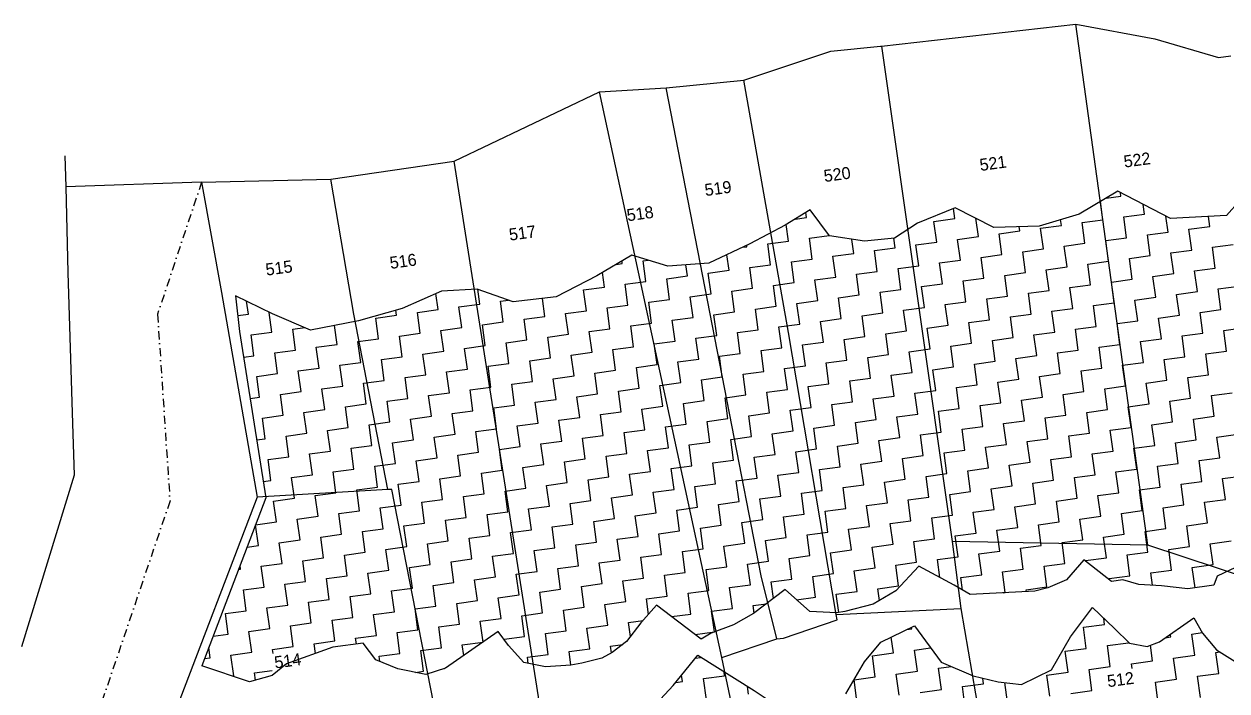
# Model space of a CAD drawing. Header units: metres. Extents: x 318393 to 319412, y 1868341 to 1869380.
# Drawn here: x 318521.4 to 318741.3, y 1869193.2 to 1869315.1 of the extents above; entities that cross this region are included whole.
import ezdxf

# ---------------------------------------------------------------- set-up
doc = ezdxf.new("R2010")
doc.units = ezdxf.units.M
doc.header["$LTSCALE"] = 0.3
doc.header["$MEASUREMENT"] = 0
doc.linetypes.add('DASHDOT', pattern=[1, 0.5, -0.25, 0, -0.25])
for name, color, linetype in [('OFF', 1, 'CONTINUOUS'), ('POLY_HATCH', 12, 'CONTINUOUS'), ('POLY_PARCEL', 6, 'CONTINUOUS'), ('POLY_WATER', 4, 'CONTINUOUS'), ('TEXT_PARCEL', 7, 'CONTINUOUS'), ('V_BOUND_LINE', 7, 'CONTINUOUS'), ('V_BOUND_STREAM_LINE', 7, 'DASHDOT')]:
    doc.layers.add(name, color=color, linetype=linetype)
doc.styles.add('TEXT_MAP', font='')
doc.styles.get('TEXT_MAP').set_extended_font_data('Kruti Dev 050')

msp = doc.modelspace()

# ---------------------------------------------------------------- linework, layer by layer
at = {"layer": 'OFF'}
msp.add_line((318553.88, 1869286.23), (318529.04, 1869285.38), dxfattribs=at)
at = {"layer": 'POLY_HATCH'}
for p, q in [((318747.88, 1869287.63), (318741.28, 1869280.15)), ((318721.38, 1869284.56), (318714.33, 1869280.39)), ((318731.02, 1869279.61), (318721.38, 1869284.56)), ((318665.13, 1869281.18), (318660.6, 1869278.37)), ((318668.65, 1869276.41), (318665.13, 1869281.18)), ((318691.65, 1869281.55), (318684.75, 1869278.76)), ((318698.74, 1869277.95), (318691.65, 1869281.55)), ((318714.33, 1869280.39), (318707, 1869278.22)), ((318741.28, 1869280.15), (318731.02, 1869279.61)), ((318660.6, 1869278.37), (318654.12, 1869274.96)), ((318684.75, 1869278.76), (318680.56, 1869276)), ((318707, 1869278.22), (318698.74, 1869277.95)), ((318675.05, 1869275.42), (318668.65, 1869276.41)), ((318680.56, 1869276), (318675.05, 1869275.42)), ((318654.12, 1869274.96), (318646.64, 1869271.41)), ((318632.56, 1869272.89), (318626.13, 1869269.14)), ((318639.09, 1869270.9), (318632.56, 1869272.89)), ((318646.64, 1869271.41), (318639.09, 1869270.9)), ((318626.13, 1869269.14), (318618.69, 1869265.27)), ((318604.28, 1869266.7), (318597.73, 1869266.32)), ((318610.86, 1869264.38), (318604.28, 1869266.7)), ((318566.81, 1869262.14), (318560.09, 1869265.46)), ((318560.09, 1869265.46), (318560.8, 1869258.96)), ((318597.73, 1869266.32), (318590.54, 1869263.15)), ((318618.69, 1869265.27), (318610.86, 1869264.38)), ((318573.81, 1869259.2), (318566.81, 1869262.14)), ((318590.54, 1869263.15), (318582.55, 1869260.89)), ((318582.55, 1869260.89), (318573.81, 1869259.2)), ((318560.8, 1869258.96), (318565.6, 1869228.51)), ((318565.6, 1869228.51), (318553.93, 1869197.82)), ((318685.02, 1869216.04), (318680.79, 1869211.53)), ((318691.47, 1869212.57), (318685.02, 1869216.04)), ((318715.19, 1869217.17), (318711.99, 1869213.54)), ((318720.23, 1869213.26), (318715.19, 1869217.17)), ((318746.7, 1869217.58), (318739.53, 1869214.23)), ((318739.53, 1869214.23), (318738.93, 1869212.59)), ((318660.59, 1869211.75), (318654.79, 1869207.36)), ((318665.06, 1869207.77), (318660.59, 1869211.75)), ((318680.79, 1869211.53), (318676.69, 1869209.09)), ((318694.41, 1869210.83), (318691.47, 1869212.57)), ((318706.21, 1869211.45), (318694.41, 1869210.83)), ((318708.58, 1869212.09), (318706.21, 1869211.45)), ((318711.99, 1869213.54), (318708.58, 1869212.09)), ((318722.32, 1869213.54), (318720.23, 1869213.26)), ((318725.22, 1869212.7), (318722.32, 1869213.54)), ((318729.36, 1869212.44), (318725.22, 1869212.7)), ((318734.19, 1869211.87), (318729.36, 1869212.44)), ((318738.93, 1869212.59), (318734.19, 1869211.87)), ((318637.05, 1869208.9), (318634.21, 1869205.65)), ((318645.19, 1869202.71), (318637.05, 1869208.9)), ((318654.79, 1869207.36), (318651.13, 1869205.31)), ((318669.94, 1869207.53), (318665.06, 1869207.77)), ((318671.47, 1869207.73), (318669.94, 1869207.53)), ((318676.69, 1869209.09), (318671.47, 1869207.73)), ((318712.71, 1869203.13), (318716.74, 1869208.51)), ((318716.74, 1869208.51), (318720.79, 1869204.64)), ((318634.21, 1869205.65), (318631.56, 1869202.26)), ((318651.13, 1869205.31), (318647.07, 1869203.78)), ((318678.04, 1869202.14), (318684.2, 1869205.1)), ((318684.2, 1869205.1), (318689.11, 1869198.47)), ((318728.99, 1869202.22), (318735.29, 1869206.6)), ((318735.29, 1869206.6), (318736.9, 1869203.78)), ((318608.11, 1869204.09), (318598.44, 1869197.37)), ((318610.01, 1869201.56), (318608.11, 1869204.09)), ((318647.07, 1869203.78), (318645.19, 1869202.71)), ((318709.27, 1869197.1), (318712.71, 1869203.13)), ((318720.79, 1869204.64), (318723.53, 1869201.97)), ((318736.9, 1869203.78), (318739.44, 1869200.77)), ((318577.85, 1869201.23), (318569.41, 1869198.2)), ((318583.41, 1869201.98), (318577.85, 1869201.23)), ((318585.71, 1869198.93), (318583.41, 1869201.98)), ((318612.81, 1869198.41), (318610.01, 1869201.56)), ((318631.56, 1869202.26), (318628.96, 1869200.27)), ((318675.08, 1869198.54), (318678.04, 1869202.14)), ((318723.53, 1869201.97), (318726.73, 1869201.34)), ((318726.73, 1869201.34), (318728.99, 1869202.22)), ((318739.44, 1869200.77), (318746.49, 1869196.3)), ((318589.78, 1869197.27), (318585.71, 1869198.93)), ((318616.77, 1869197.64), (318612.81, 1869198.41)), ((318623.4, 1869198.29), (318621.4, 1869197.93)), ((318627.05, 1869199.19), (318623.4, 1869198.29)), ((318628.96, 1869200.27), (318627.05, 1869199.19)), ((318640.11, 1869194.23), (318644.61, 1869199.75)), ((318644.61, 1869199.75), (318654.91, 1869193.28)), ((318671.69, 1869192.68), (318675.08, 1869198.54)), ((318689.11, 1869198.47), (318694.94, 1869195.98)), ((318562.64, 1869194.91), (318553.93, 1869197.82)), ((318569.41, 1869198.2), (318566.75, 1869196.04)), ((318594.9, 1869196.24), (318589.78, 1869197.27)), ((318598.44, 1869197.37), (318594.9, 1869196.24)), ((318621.4, 1869197.93), (318616.77, 1869197.64)), ((318703.81, 1869194.39), (318709.27, 1869197.1)), ((318566.75, 1869196.04), (318562.64, 1869194.91)), ((318636.96, 1869190.85), (318640.11, 1869194.23)), ((318694.94, 1869195.98), (318699.52, 1869194.88)), ((318699.52, 1869194.88), (318703.81, 1869194.39)), ((318654.91, 1869193.28), (318659.47, 1869190.29))]:
    msp.add_line(p, q, dxfattribs=at)
at = {"layer": 'POLY_HATCH', "linetype": 'Continuous'}
for p, q in [((318721.96, 1869283.68), (318721.88, 1869284.3)), ((318718.68, 1869279.37), (318718.23, 1869282.7)), ((318719.28, 1869283.32), (318721.96, 1869283.68)), ((318726.28, 1869280.39), (318726.04, 1869282.17)), ((318662.42, 1869279.5), (318664.47, 1869279.78)), ((318664.47, 1869279.78), (318664.35, 1869280.69)), ((318691.58, 1869279.57), (318691.33, 1869281.42)), ((318695.89, 1869276.29), (318695.44, 1869279.63)), ((318722.48, 1869279.88), (318726.28, 1869280.39)), ((318722.99, 1869276.08), (318722.48, 1869279.88)), ((318730.59, 1869277.11), (318730.19, 1869280.03)), ((318738.19, 1869278.14), (318737.94, 1869279.97)), ((318661.19, 1869275.46), (318660.78, 1869278.48)), ((318687.78, 1869279.06), (318691.58, 1869279.57)), ((318688.29, 1869275.26), (318687.78, 1869279.06)), ((318703.48, 1869277.31), (318703.38, 1869278.1)), ((318707.28, 1869277.83), (318711.08, 1869278.34)), ((318707.8, 1869274.03), (318707.28, 1869277.83)), ((318711.08, 1869278.34), (318710.94, 1869279.39)), ((318714.88, 1869278.85), (318718.68, 1869279.37)), ((318715.39, 1869275.06), (318714.88, 1869278.85)), ((318734.39, 1869277.62), (318738.19, 1869278.14)), ((318734.9, 1869273.82), (318734.39, 1869277.62)), ((318657.39, 1869274.95), (318661.19, 1869275.46)), ((318664.99, 1869275.98), (318668.61, 1869276.47)), ((318665.5, 1869272.18), (318664.99, 1869275.98)), ((318673.1, 1869273.21), (318672.75, 1869275.78)), ((318680.69, 1869274.23), (318680.46, 1869275.99)), ((318684.49, 1869274.75), (318688.29, 1869275.26)), ((318692.09, 1869275.77), (318695.89, 1869276.29)), ((318692.6, 1869271.97), (318692.09, 1869275.77)), ((318699.69, 1869276.8), (318703.48, 1869277.31)), ((318700.2, 1869273), (318699.69, 1869276.8)), ((318719.19, 1869275.57), (318722.99, 1869276.08)), ((318719.71, 1869271.77), (318719.19, 1869275.57)), ((318726.79, 1869276.6), (318730.59, 1869277.11)), ((318727.3, 1869272.8), (318726.79, 1869276.6)), ((318652.79, 1869274.33), (318653.59, 1869274.44)), ((318653.59, 1869274.44), (318653.56, 1869274.69)), ((318657.9, 1869271.15), (318657.39, 1869274.95)), ((318669.3, 1869272.69), (318673.1, 1869273.21)), ((318676.9, 1869273.72), (318680.69, 1869274.23)), ((318677.41, 1869269.92), (318676.9, 1869273.72)), ((318685.01, 1869270.95), (318684.49, 1869274.75)), ((318704, 1869273.51), (318707.8, 1869274.03)), ((318704.51, 1869269.72), (318704, 1869273.51)), ((318711.6, 1869274.54), (318715.39, 1869275.06)), ((318712.11, 1869270.74), (318711.6, 1869274.54)), ((318731.1, 1869273.31), (318734.9, 1869273.82)), ((318731.62, 1869269.51), (318731.1, 1869273.31)), ((318738.7, 1869274.34), (318742.5, 1869274.85)), ((318739.21, 1869270.54), (318738.7, 1869274.34)), ((318629.66, 1869271.2), (318630.8, 1869271.35)), ((318630.8, 1869271.35), (318630.74, 1869271.83)), ((318634.6, 1869271.87), (318635.5, 1869271.99)), ((318635.11, 1869268.07), (318634.6, 1869271.87)), ((318642.71, 1869269.1), (318642.43, 1869271.12)), ((318650.31, 1869270.12), (318649.92, 1869272.97)), ((318654.1, 1869270.64), (318657.9, 1869271.15)), ((318661.7, 1869271.66), (318665.5, 1869272.18)), ((318662.21, 1869267.87), (318661.7, 1869271.66)), ((318669.81, 1869268.89), (318669.3, 1869272.69)), ((318681.21, 1869270.43), (318685.01, 1869270.95)), ((318688.8, 1869271.46), (318692.6, 1869271.97)), ((318689.32, 1869267.66), (318688.8, 1869271.46)), ((318696.4, 1869272.49), (318700.2, 1869273)), ((318696.91, 1869268.69), (318696.4, 1869272.49)), ((318715.91, 1869271.26), (318719.71, 1869271.77)), ((318716.42, 1869267.46), (318715.91, 1869271.26)), ((318723.5, 1869272.28), (318727.3, 1869272.8)), ((318724.02, 1869268.49), (318723.5, 1869272.28)), ((318627.51, 1869267.04), (318627.15, 1869269.74)), ((318638.91, 1869268.58), (318642.71, 1869269.1)), ((318646.51, 1869269.61), (318650.31, 1869270.12)), ((318647.02, 1869265.81), (318646.51, 1869269.61)), ((318654.62, 1869266.84), (318654.1, 1869270.64)), ((318666.01, 1869268.38), (318669.81, 1869268.89)), ((318673.61, 1869269.41), (318677.41, 1869269.92)), ((318674.12, 1869265.61), (318673.61, 1869269.41)), ((318681.72, 1869266.64), (318681.21, 1869270.43)), ((318693.12, 1869268.18), (318696.91, 1869268.69)), ((318700.71, 1869269.2), (318704.51, 1869269.72)), ((318701.23, 1869265.4), (318700.71, 1869269.2)), ((318708.31, 1869270.23), (318712.11, 1869270.74)), ((318708.82, 1869266.43), (318708.31, 1869270.23)), ((318727.82, 1869269), (318731.62, 1869269.51)), ((318728.33, 1869265.2), (318727.82, 1869269)), ((318735.41, 1869270.03), (318739.21, 1869270.54)), ((318735.93, 1869266.23), (318735.41, 1869270.03)), ((318604.72, 1869263.96), (318604.36, 1869266.67)), ((318623.72, 1869266.53), (318627.51, 1869267.04)), ((318624.23, 1869262.73), (318623.72, 1869266.53)), ((318631.31, 1869267.56), (318635.11, 1869268.07)), ((318631.83, 1869263.76), (318631.31, 1869267.56)), ((318639.42, 1869264.78), (318638.91, 1869268.58)), ((318650.82, 1869266.33), (318654.62, 1869266.84)), ((318658.42, 1869267.35), (318662.21, 1869267.87)), ((318658.93, 1869263.55), (318658.42, 1869267.35)), ((318666.53, 1869264.58), (318666.01, 1869268.38)), ((318677.92, 1869266.12), (318681.72, 1869266.64)), ((318685.52, 1869267.15), (318689.32, 1869267.66)), ((318686.03, 1869263.35), (318685.52, 1869267.15)), ((318693.63, 1869264.38), (318693.12, 1869268.18)), ((318705.03, 1869265.92), (318708.82, 1869266.43)), ((318712.62, 1869266.95), (318716.42, 1869267.46)), ((318713.14, 1869263.15), (318712.62, 1869266.95)), ((318720.22, 1869267.97), (318724.02, 1869268.49)), ((318720.73, 1869264.17), (318720.22, 1869267.97)), ((318739.73, 1869266.74), (318743.52, 1869267.25)), ((318740.24, 1869262.94), (318739.73, 1869266.74)), ((318562.43, 1869262.11), (318562.11, 1869264.46)), ((318597.13, 1869262.93), (318596.73, 1869265.88)), ((318608.52, 1869264.47), (318610.01, 1869264.68)), ((318609.04, 1869260.68), (318608.52, 1869264.47)), ((318616.63, 1869261.7), (318616.19, 1869264.98)), ((318635.63, 1869264.27), (318639.42, 1869264.78)), ((318636.14, 1869260.47), (318635.63, 1869264.27)), ((318643.22, 1869265.3), (318647.02, 1869265.81)), ((318643.74, 1869261.5), (318643.22, 1869265.3)), ((318651.33, 1869262.53), (318650.82, 1869266.33)), ((318662.73, 1869264.07), (318666.53, 1869264.58)), ((318670.33, 1869265.09), (318674.12, 1869265.61)), ((318670.84, 1869261.3), (318670.33, 1869265.09)), ((318678.44, 1869262.32), (318677.92, 1869266.12)), ((318689.83, 1869263.86), (318693.63, 1869264.38)), ((318697.43, 1869264.89), (318701.23, 1869265.4)), ((318697.94, 1869261.09), (318697.43, 1869264.89)), ((318705.54, 1869262.12), (318705.03, 1869265.92)), ((318724.53, 1869264.69), (318728.33, 1869265.2)), ((318725.05, 1869260.89), (318724.53, 1869264.69)), ((318732.13, 1869265.71), (318735.93, 1869266.23)), ((318732.64, 1869261.92), (318732.13, 1869265.71)), ((318560.49, 1869261.85), (318562.43, 1869262.11)), ((318566.74, 1869258.83), (318566.25, 1869262.41)), ((318589.53, 1869261.91), (318589.4, 1869262.83)), ((318593.33, 1869262.42), (318597.13, 1869262.93)), ((318593.84, 1869258.62), (318593.33, 1869262.42)), ((318600.92, 1869263.45), (318604.72, 1869263.96)), ((318601.44, 1869259.65), (318600.92, 1869263.45)), ((318620.43, 1869262.22), (318624.23, 1869262.73)), ((318620.94, 1869258.42), (318620.43, 1869262.22)), ((318628.03, 1869263.24), (318631.83, 1869263.76)), ((318628.54, 1869259.45), (318628.03, 1869263.24)), ((318647.53, 1869262.01), (318651.33, 1869262.53)), ((318655.13, 1869263.04), (318658.93, 1869263.55)), ((318655.64, 1869259.24), (318655.13, 1869263.04)), ((318663.24, 1869260.27), (318662.73, 1869264.07)), ((318674.64, 1869261.81), (318678.44, 1869262.32)), ((318682.23, 1869262.84), (318686.03, 1869263.35)), ((318682.75, 1869259.04), (318682.23, 1869262.84)), ((318690.35, 1869260.07), (318689.83, 1869263.86)), ((318701.74, 1869261.61), (318705.54, 1869262.12)), ((318709.34, 1869262.63), (318713.14, 1869263.15)), ((318709.85, 1869258.83), (318709.34, 1869262.63)), ((318716.93, 1869263.66), (318720.73, 1869264.17)), ((318717.45, 1869259.86), (318716.93, 1869263.66)), ((318736.44, 1869262.43), (318740.24, 1869262.94)), ((318736.95, 1869258.63), (318736.44, 1869262.43)), ((318578.65, 1869256.57), (318578.18, 1869260.04)), ((318585.73, 1869261.39), (318589.53, 1869261.91)), ((318586.24, 1869257.6), (318585.73, 1869261.39)), ((318605.24, 1869260.16), (318609.04, 1869260.68)), ((318605.75, 1869256.36), (318605.24, 1869260.16)), ((318612.83, 1869261.19), (318616.63, 1869261.7)), ((318613.35, 1869257.39), (318612.83, 1869261.19)), ((318632.34, 1869259.96), (318636.14, 1869260.47)), ((318632.85, 1869256.16), (318632.34, 1869259.96)), ((318639.94, 1869260.99), (318643.74, 1869261.5)), ((318640.45, 1869257.19), (318639.94, 1869260.99)), ((318648.05, 1869258.21), (318647.53, 1869262.01)), ((318659.44, 1869259.76), (318663.24, 1869260.27)), ((318667.04, 1869260.78), (318670.84, 1869261.3)), ((318667.55, 1869256.98), (318667.04, 1869260.78)), ((318675.15, 1869258.01), (318674.64, 1869261.81)), ((318686.55, 1869259.55), (318690.35, 1869260.07)), ((318694.14, 1869260.58), (318697.94, 1869261.09)), ((318694.66, 1869256.78), (318694.14, 1869260.58)), ((318702.25, 1869257.81), (318701.74, 1869261.61)), ((318713.65, 1869259.35), (318717.45, 1869259.86)), ((318721.25, 1869260.38), (318725.05, 1869260.89)), ((318721.76, 1869256.58), (318721.25, 1869260.38)), ((318728.84, 1869261.4), (318732.64, 1869261.92)), ((318729.36, 1869257.6), (318728.84, 1869261.4)), ((318562.94, 1869258.31), (318566.74, 1869258.83)), ((318563.45, 1869254.51), (318562.94, 1869258.31)), ((318570.54, 1869259.34), (318572.75, 1869259.64)), ((318571.05, 1869255.54), (318570.54, 1869259.34)), ((318590.04, 1869258.11), (318593.84, 1869258.62)), ((318590.56, 1869254.31), (318590.04, 1869258.11)), ((318597.64, 1869259.14), (318601.44, 1869259.65)), ((318598.15, 1869255.34), (318597.64, 1869259.14)), ((318617.15, 1869257.9), (318620.94, 1869258.42)), ((318617.66, 1869254.11), (318617.15, 1869257.9)), ((318624.74, 1869258.93), (318628.54, 1869259.45)), ((318625.26, 1869255.13), (318624.74, 1869258.93)), ((318644.25, 1869257.7), (318648.05, 1869258.21)), ((318644.76, 1869253.9), (318644.25, 1869257.7)), ((318651.85, 1869258.73), (318655.64, 1869259.24)), ((318652.36, 1869254.93), (318651.85, 1869258.73)), ((318659.96, 1869255.96), (318659.44, 1869259.76)), ((318671.35, 1869257.5), (318675.15, 1869258.01)), ((318678.95, 1869258.52), (318682.75, 1869259.04)), ((318679.46, 1869254.73), (318678.95, 1869258.52)), ((318687.06, 1869255.75), (318686.55, 1869259.55)), ((318698.46, 1869257.29), (318702.25, 1869257.81)), ((318706.05, 1869258.32), (318709.85, 1869258.83)), ((318706.57, 1869254.52), (318706.05, 1869258.32)), ((318714.16, 1869255.55), (318713.65, 1869259.35)), ((318733.16, 1869258.12), (318736.95, 1869258.63)), ((318733.67, 1869254.32), (318733.16, 1869258.12)), ((318740.75, 1869259.14), (318744.55, 1869259.66)), ((318741.27, 1869255.35), (318740.75, 1869259.14)), ((318567.25, 1869255.03), (318571.05, 1869255.54)), ((318574.85, 1869256.05), (318578.65, 1869256.57)), ((318575.36, 1869252.26), (318574.85, 1869256.05)), ((318582.45, 1869257.08), (318586.24, 1869257.6)), ((318582.96, 1869253.28), (318582.45, 1869257.08)), ((318601.95, 1869255.85), (318605.75, 1869256.36)), ((318602.47, 1869252.05), (318601.95, 1869255.85)), ((318609.55, 1869256.88), (318613.35, 1869257.39)), ((318610.06, 1869253.08), (318609.55, 1869256.88)), ((318629.06, 1869255.65), (318632.85, 1869256.16)), ((318629.57, 1869251.85), (318629.06, 1869255.65)), ((318636.65, 1869256.67), (318640.45, 1869257.19)), ((318637.17, 1869252.88), (318636.65, 1869256.67)), ((318656.16, 1869255.44), (318659.96, 1869255.96)), ((318656.67, 1869251.64), (318656.16, 1869255.44)), ((318663.76, 1869256.47), (318667.55, 1869256.98)), ((318664.27, 1869252.67), (318663.76, 1869256.47)), ((318671.87, 1869253.7), (318671.35, 1869257.5)), ((318683.26, 1869255.24), (318687.06, 1869255.75)), ((318690.86, 1869256.27), (318694.66, 1869256.78)), ((318691.37, 1869252.47), (318690.86, 1869256.27)), ((318698.97, 1869253.5), (318698.46, 1869257.29)), ((318710.36, 1869255.04), (318714.16, 1869255.55)), ((318717.96, 1869256.06), (318721.76, 1869256.58)), ((318718.48, 1869252.26), (318717.96, 1869256.06)), ((318725.56, 1869257.09), (318729.36, 1869257.6)), ((318726.07, 1869253.29), (318725.56, 1869257.09)), ((318561.54, 1869254.26), (318563.45, 1869254.51)), ((318567.77, 1869251.23), (318567.25, 1869255.03)), ((318579.16, 1869252.77), (318582.96, 1869253.28)), ((318586.76, 1869253.8), (318590.56, 1869254.31)), ((318587.27, 1869250), (318586.76, 1869253.8)), ((318594.35, 1869254.82), (318598.15, 1869255.34)), ((318594.87, 1869251.03), (318594.35, 1869254.82)), ((318613.86, 1869253.59), (318617.66, 1869254.11)), ((318614.37, 1869249.79), (318613.86, 1869253.59)), ((318621.46, 1869254.62), (318625.26, 1869255.13)), ((318621.97, 1869250.82), (318621.46, 1869254.62)), ((318640.96, 1869253.39), (318644.76, 1869253.9)), ((318641.48, 1869249.59), (318640.96, 1869253.39)), ((318648.56, 1869254.42), (318652.36, 1869254.93)), ((318649.07, 1869250.62), (318648.56, 1869254.42)), ((318668.07, 1869253.19), (318671.87, 1869253.7)), ((318675.66, 1869254.21), (318679.46, 1869254.73)), ((318676.18, 1869250.41), (318675.66, 1869254.21)), ((318683.78, 1869251.44), (318683.26, 1869255.24)), ((318695.17, 1869252.98), (318698.97, 1869253.5)), ((318702.77, 1869254.01), (318706.57, 1869254.52)), ((318703.28, 1869250.21), (318702.77, 1869254.01)), ((318710.88, 1869251.24), (318710.36, 1869255.04)), ((318722.27, 1869252.78), (318726.07, 1869253.29)), ((318729.87, 1869253.81), (318733.67, 1869254.32)), ((318730.38, 1869250.01), (318729.87, 1869253.81)), ((318737.47, 1869254.83), (318741.27, 1869255.35)), ((318737.98, 1869251.03), (318737.47, 1869254.83)), ((318563.97, 1869250.72), (318567.77, 1869251.23)), ((318571.56, 1869251.74), (318575.36, 1869252.26)), ((318572.08, 1869247.94), (318571.56, 1869251.74)), ((318579.67, 1869248.97), (318579.16, 1869252.77)), ((318591.07, 1869250.51), (318594.87, 1869251.03)), ((318598.67, 1869251.54), (318602.47, 1869252.05)), ((318599.18, 1869247.74), (318598.67, 1869251.54)), ((318606.26, 1869252.57), (318610.06, 1869253.08)), ((318606.78, 1869248.77), (318606.26, 1869252.57)), ((318625.77, 1869251.33), (318629.57, 1869251.85)), ((318626.28, 1869247.54), (318625.77, 1869251.33)), ((318633.37, 1869252.36), (318637.17, 1869252.88)), ((318633.88, 1869248.56), (318633.37, 1869252.36)), ((318652.87, 1869251.13), (318656.67, 1869251.64)), ((318653.39, 1869247.33), (318652.87, 1869251.13)), ((318660.47, 1869252.16), (318664.27, 1869252.67)), ((318660.98, 1869248.36), (318660.47, 1869252.16)), ((318668.58, 1869249.39), (318668.07, 1869253.19)), ((318679.98, 1869250.93), (318683.78, 1869251.44)), ((318687.57, 1869251.95), (318691.37, 1869252.47)), ((318688.09, 1869248.16), (318687.57, 1869251.95)), ((318695.68, 1869249.18), (318695.17, 1869252.98)), ((318707.08, 1869250.72), (318710.88, 1869251.24)), ((318714.68, 1869251.75), (318718.48, 1869252.26)), ((318715.19, 1869247.95), (318714.68, 1869251.75)), ((318722.79, 1869248.98), (318722.27, 1869252.78)), ((318734.18, 1869250.52), (318737.98, 1869251.03)), ((318564.48, 1869246.92), (318563.97, 1869250.72)), ((318575.88, 1869248.46), (318579.67, 1869248.97)), ((318583.47, 1869249.48), (318587.27, 1869250)), ((318583.99, 1869245.69), (318583.47, 1869249.48)), ((318591.58, 1869246.71), (318591.07, 1869250.51)), ((318610.58, 1869249.28), (318614.37, 1869249.79)), ((318611.09, 1869245.48), (318610.58, 1869249.28)), ((318618.17, 1869250.31), (318621.97, 1869250.82)), ((318618.69, 1869246.51), (318618.17, 1869250.31)), ((318637.68, 1869249.08), (318641.48, 1869249.59)), ((318638.19, 1869245.28), (318637.68, 1869249.08)), ((318645.28, 1869250.1), (318649.07, 1869250.62)), ((318645.79, 1869246.31), (318645.28, 1869250.1)), ((318664.78, 1869248.87), (318668.58, 1869249.39)), ((318665.3, 1869245.07), (318664.78, 1869248.87)), ((318672.38, 1869249.9), (318676.18, 1869250.41)), ((318672.89, 1869246.1), (318672.38, 1869249.9)), ((318680.49, 1869247.13), (318679.98, 1869250.93)), ((318691.89, 1869248.67), (318695.68, 1869249.18)), ((318699.48, 1869249.7), (318703.28, 1869250.21)), ((318700, 1869245.9), (318699.48, 1869249.7)), ((318707.59, 1869246.93), (318707.08, 1869250.72)), ((318718.99, 1869248.47), (318722.79, 1869248.98)), ((318726.59, 1869249.49), (318730.38, 1869250.01)), ((318727.1, 1869245.69), (318726.59, 1869249.49)), ((318734.7, 1869246.72), (318734.18, 1869250.52)), ((318562.74, 1869246.68), (318564.48, 1869246.92)), ((318568.28, 1869247.43), (318572.08, 1869247.94)), ((318568.79, 1869243.63), (318568.28, 1869247.43)), ((318576.39, 1869244.66), (318575.88, 1869248.46)), ((318587.78, 1869246.2), (318591.58, 1869246.71)), ((318595.38, 1869247.23), (318599.18, 1869247.74)), ((318595.9, 1869243.43), (318595.38, 1869247.23)), ((318602.98, 1869248.25), (318606.78, 1869248.77)), ((318603.49, 1869244.46), (318602.98, 1869248.25)), ((318622.49, 1869247.02), (318626.28, 1869247.54)), ((318623, 1869243.22), (318622.49, 1869247.02)), ((318630.08, 1869248.05), (318633.88, 1869248.56)), ((318630.6, 1869244.25), (318630.08, 1869248.05)), ((318649.59, 1869246.82), (318653.39, 1869247.33)), ((318650.1, 1869243.02), (318649.59, 1869246.82)), ((318657.19, 1869247.85), (318660.98, 1869248.36)), ((318657.7, 1869244.05), (318657.19, 1869247.85)), ((318676.69, 1869246.62), (318680.49, 1869247.13)), ((318684.29, 1869247.64), (318688.09, 1869248.16)), ((318684.8, 1869243.84), (318684.29, 1869247.64)), ((318692.4, 1869244.87), (318691.89, 1869248.67)), ((318703.79, 1869246.41), (318707.59, 1869246.93)), ((318711.39, 1869247.44), (318715.19, 1869247.95)), ((318711.91, 1869243.64), (318711.39, 1869247.44)), ((318719.5, 1869244.67), (318718.99, 1869248.47)), ((318730.9, 1869246.21), (318734.7, 1869246.72)), ((318738.5, 1869247.24), (318742.29, 1869247.75)), ((318739.01, 1869243.44), (318738.5, 1869247.24)), ((318572.59, 1869244.15), (318576.39, 1869244.66)), ((318580.19, 1869245.17), (318583.99, 1869245.69)), ((318580.7, 1869241.37), (318580.19, 1869245.17)), ((318588.3, 1869242.4), (318587.78, 1869246.2)), ((318599.69, 1869243.94), (318603.49, 1869244.46)), ((318607.29, 1869244.97), (318611.09, 1869245.48)), ((318607.8, 1869241.17), (318607.29, 1869244.97)), ((318614.89, 1869246), (318618.69, 1869246.51)), ((318615.4, 1869242.2), (318614.89, 1869246)), ((318634.39, 1869244.76), (318638.19, 1869245.28)), ((318634.91, 1869240.97), (318634.39, 1869244.76)), ((318641.99, 1869245.79), (318645.79, 1869246.31)), ((318642.5, 1869241.99), (318641.99, 1869245.79)), ((318661.5, 1869244.56), (318665.3, 1869245.07)), ((318662.01, 1869240.76), (318661.5, 1869244.56)), ((318669.09, 1869245.59), (318672.89, 1869246.1)), ((318669.61, 1869241.79), (318669.09, 1869245.59)), ((318677.21, 1869242.82), (318676.69, 1869246.62)), ((318688.6, 1869244.36), (318692.4, 1869244.87)), ((318696.2, 1869245.38), (318700, 1869245.9)), ((318696.71, 1869241.59), (318696.2, 1869245.38)), ((318704.31, 1869242.61), (318703.79, 1869246.41)), ((318715.7, 1869244.15), (318719.5, 1869244.67)), ((318723.3, 1869245.18), (318727.1, 1869245.69)), ((318723.81, 1869241.38), (318723.3, 1869245.18)), ((318731.41, 1869242.41), (318730.9, 1869246.21)), ((318564.99, 1869243.12), (318568.79, 1869243.63)), ((318565.51, 1869239.32), (318564.99, 1869243.12)), ((318573.1, 1869240.35), (318572.59, 1869244.15)), ((318584.5, 1869241.89), (318588.3, 1869242.4)), ((318592.1, 1869242.91), (318595.9, 1869243.43)), ((318592.61, 1869239.12), (318592.1, 1869242.91)), ((318600.21, 1869240.14), (318599.69, 1869243.94)), ((318619.2, 1869242.71), (318623, 1869243.22)), ((318619.71, 1869238.91), (318619.2, 1869242.71)), ((318626.8, 1869243.74), (318630.6, 1869244.25)), ((318627.31, 1869239.94), (318626.8, 1869243.74)), ((318646.3, 1869242.51), (318650.1, 1869243.02)), ((318646.82, 1869238.71), (318646.3, 1869242.51)), ((318653.9, 1869243.53), (318657.7, 1869244.05)), ((318654.41, 1869239.74), (318653.9, 1869243.53)), ((318673.41, 1869242.3), (318677.21, 1869242.82)), ((318673.92, 1869238.5), (318673.41, 1869242.3)), ((318681, 1869243.33), (318684.8, 1869243.84)), ((318681.52, 1869239.53), (318681, 1869243.33)), ((318689.11, 1869240.56), (318688.6, 1869244.36)), ((318700.51, 1869242.1), (318704.31, 1869242.61)), ((318708.11, 1869243.13), (318711.91, 1869243.64)), ((318708.62, 1869239.33), (318708.11, 1869243.13)), ((318716.22, 1869240.36), (318715.7, 1869244.15)), ((318727.61, 1869241.9), (318731.41, 1869242.41)), ((318735.21, 1869242.92), (318739.01, 1869243.44)), ((318735.72, 1869239.12), (318735.21, 1869242.92)), ((318569.31, 1869239.83), (318573.1, 1869240.35)), ((318576.9, 1869240.86), (318580.7, 1869241.37)), ((318577.42, 1869237.06), (318576.9, 1869240.86)), ((318585.01, 1869238.09), (318584.5, 1869241.89)), ((318596.41, 1869239.63), (318600.21, 1869240.14)), ((318604.01, 1869240.66), (318607.8, 1869241.17)), ((318604.52, 1869236.86), (318604.01, 1869240.66)), ((318611.6, 1869241.68), (318615.4, 1869242.2)), ((318612.12, 1869237.89), (318611.6, 1869241.68)), ((318631.11, 1869240.45), (318634.91, 1869240.97)), ((318631.62, 1869236.65), (318631.11, 1869240.45)), ((318638.71, 1869241.48), (318642.5, 1869241.99)), ((318639.22, 1869237.68), (318638.71, 1869241.48)), ((318658.21, 1869240.25), (318662.01, 1869240.76)), ((318658.73, 1869236.45), (318658.21, 1869240.25)), ((318665.81, 1869241.28), (318669.61, 1869241.79)), ((318666.32, 1869237.48), (318665.81, 1869241.28)), ((318685.32, 1869240.05), (318689.11, 1869240.56)), ((318685.83, 1869236.25), (318685.32, 1869240.05)), ((318692.91, 1869241.07), (318696.71, 1869241.59)), ((318693.43, 1869237.27), (318692.91, 1869241.07)), ((318701.02, 1869238.3), (318700.51, 1869242.1)), ((318712.42, 1869239.84), (318716.22, 1869240.36)), ((318720.02, 1869240.87), (318723.81, 1869241.38)), ((318720.53, 1869237.07), (318720.02, 1869240.87)), ((318728.13, 1869238.1), (318727.61, 1869241.9)), ((318739.52, 1869239.64), (318743.32, 1869240.15)), ((318563.93, 1869239.11), (318565.51, 1869239.32)), ((318569.82, 1869236.03), (318569.31, 1869239.83)), ((318581.21, 1869237.58), (318585.01, 1869238.09)), ((318588.81, 1869238.6), (318592.61, 1869239.12)), ((318589.33, 1869234.8), (318588.81, 1869238.6)), ((318596.92, 1869235.83), (318596.41, 1869239.63)), ((318608.32, 1869237.37), (318612.12, 1869237.89)), ((318615.92, 1869238.4), (318619.71, 1869238.91)), ((318616.43, 1869234.6), (318615.92, 1869238.4)), ((318623.51, 1869239.43), (318627.31, 1869239.94)), ((318624.03, 1869235.63), (318623.51, 1869239.43)), ((318643.02, 1869238.19), (318646.82, 1869238.71)), ((318643.53, 1869234.4), (318643.02, 1869238.19)), ((318650.62, 1869239.22), (318654.41, 1869239.74)), ((318651.13, 1869235.42), (318650.62, 1869239.22)), ((318670.12, 1869237.99), (318673.92, 1869238.5)), ((318670.64, 1869234.19), (318670.12, 1869237.99)), ((318677.72, 1869239.02), (318681.52, 1869239.53)), ((318678.23, 1869235.22), (318677.72, 1869239.02)), ((318697.22, 1869237.79), (318701.02, 1869238.3)), ((318704.82, 1869238.81), (318708.62, 1869239.33)), ((318705.34, 1869235.02), (318704.82, 1869238.81)), ((318712.93, 1869236.04), (318712.42, 1869239.84)), ((318724.33, 1869237.58), (318728.13, 1869238.1)), ((318731.93, 1869238.61), (318735.72, 1869239.12)), ((318732.44, 1869234.81), (318731.93, 1869238.61)), ((318740.04, 1869235.84), (318739.52, 1869239.64)), ((318566.02, 1869235.52), (318569.82, 1869236.03)), ((318573.62, 1869236.55), (318577.42, 1869237.06)), ((318574.13, 1869232.75), (318573.62, 1869236.55)), ((318581.73, 1869233.78), (318581.21, 1869237.58)), ((318593.12, 1869235.32), (318596.92, 1869235.83)), ((318600.72, 1869236.34), (318604.52, 1869236.86)), ((318601.23, 1869232.55), (318600.72, 1869236.34)), ((318608.83, 1869233.57), (318608.32, 1869237.37)), ((318627.82, 1869236.14), (318631.62, 1869236.65)), ((318628.34, 1869232.34), (318627.82, 1869236.14)), ((318635.42, 1869237.17), (318639.22, 1869237.68)), ((318635.93, 1869233.37), (318635.42, 1869237.17)), ((318654.93, 1869235.94), (318658.73, 1869236.45)), ((318655.44, 1869232.14), (318654.93, 1869235.94)), ((318662.52, 1869236.96), (318666.32, 1869237.48)), ((318663.04, 1869233.17), (318662.52, 1869236.96)), ((318682.03, 1869235.73), (318685.83, 1869236.25)), ((318682.54, 1869231.93), (318682.03, 1869235.73)), ((318689.63, 1869236.76), (318693.43, 1869237.27)), ((318690.14, 1869232.96), (318689.63, 1869236.76)), ((318697.74, 1869233.99), (318697.22, 1869237.79)), ((318709.13, 1869235.53), (318712.93, 1869236.04)), ((318716.73, 1869236.56), (318720.53, 1869237.07)), ((318717.24, 1869232.76), (318716.73, 1869236.56)), ((318724.84, 1869233.79), (318724.33, 1869237.58)), ((318736.24, 1869235.33), (318740.04, 1869235.84)), ((318566.53, 1869231.72), (318566.02, 1869235.52)), ((318577.93, 1869233.26), (318581.73, 1869233.78)), ((318585.53, 1869234.29), (318589.33, 1869234.8)), ((318586.04, 1869230.49), (318585.53, 1869234.29)), ((318593.64, 1869231.52), (318593.12, 1869235.32)), ((318605.03, 1869233.06), (318608.83, 1869233.57)), ((318612.63, 1869234.09), (318616.43, 1869234.6)), ((318613.14, 1869230.29), (318612.63, 1869234.09)), ((318620.23, 1869235.11), (318624.03, 1869235.63)), ((318620.74, 1869231.32), (318620.23, 1869235.11)), ((318639.73, 1869233.88), (318643.53, 1869234.4)), ((318640.25, 1869230.08), (318639.73, 1869233.88)), ((318647.33, 1869234.91), (318651.13, 1869235.42)), ((318647.84, 1869231.11), (318647.33, 1869234.91)), ((318666.84, 1869233.68), (318670.64, 1869234.19)), ((318667.35, 1869229.88), (318666.84, 1869233.68)), ((318674.43, 1869234.71), (318678.23, 1869235.22)), ((318674.95, 1869230.91), (318674.43, 1869234.71)), ((318693.94, 1869233.48), (318697.74, 1869233.99)), ((318694.45, 1869229.68), (318693.94, 1869233.48)), ((318701.54, 1869234.5), (318705.34, 1869235.02)), ((318702.05, 1869230.7), (318701.54, 1869234.5)), ((318709.65, 1869231.73), (318709.13, 1869235.53)), ((318721.04, 1869233.27), (318724.84, 1869233.79)), ((318728.64, 1869234.3), (318732.44, 1869234.81)), ((318729.15, 1869230.5), (318728.64, 1869234.3)), ((318736.75, 1869231.53), (318736.24, 1869235.33)), ((318565.12, 1869231.53), (318566.53, 1869231.72)), ((318570.33, 1869232.24), (318574.13, 1869232.75)), ((318570.85, 1869228.44), (318570.33, 1869232.24)), ((318578.44, 1869229.46), (318577.93, 1869233.26)), ((318589.84, 1869231.01), (318593.64, 1869231.52)), ((318597.44, 1869232.03), (318601.23, 1869232.55)), ((318597.95, 1869228.23), (318597.44, 1869232.03)), ((318605.55, 1869229.26), (318605.03, 1869233.06)), ((318616.94, 1869230.8), (318620.74, 1869231.32)), ((318624.54, 1869231.83), (318628.34, 1869232.34)), ((318625.05, 1869228.03), (318624.54, 1869231.83)), ((318632.14, 1869232.86), (318635.93, 1869233.37)), ((318632.65, 1869229.06), (318632.14, 1869232.86)), ((318651.64, 1869231.63), (318655.44, 1869232.14)), ((318652.16, 1869227.83), (318651.64, 1869231.63)), ((318659.24, 1869232.65), (318663.04, 1869233.17)), ((318659.75, 1869228.85), (318659.24, 1869232.65)), ((318678.75, 1869231.42), (318682.54, 1869231.93)), ((318679.26, 1869227.62), (318678.75, 1869231.42)), ((318686.34, 1869232.45), (318690.14, 1869232.96)), ((318686.86, 1869228.65), (318686.34, 1869232.45)), ((318705.85, 1869231.22), (318709.65, 1869231.73)), ((318713.45, 1869232.24), (318717.24, 1869232.76)), ((318713.96, 1869228.45), (318713.45, 1869232.24)), ((318721.56, 1869229.47), (318721.04, 1869233.27)), ((318732.95, 1869231.01), (318736.75, 1869231.53)), ((318740.55, 1869232.04), (318744.35, 1869232.55)), ((318741.06, 1869228.24), (318740.55, 1869232.04)), ((318574.64, 1869228.95), (318578.44, 1869229.46)), ((318582.24, 1869229.98), (318586.04, 1869230.49)), ((318582.76, 1869226.18), (318582.24, 1869229.98)), ((318590.35, 1869227.21), (318589.84, 1869231.01)), ((318601.75, 1869228.75), (318605.55, 1869229.26)), ((318609.35, 1869229.77), (318613.14, 1869230.29)), ((318609.86, 1869225.98), (318609.35, 1869229.77)), ((318617.46, 1869227), (318616.94, 1869230.8)), ((318628.85, 1869228.54), (318632.65, 1869229.06)), ((318636.45, 1869229.57), (318640.25, 1869230.08)), ((318636.96, 1869225.77), (318636.45, 1869229.57)), ((318644.05, 1869230.6), (318647.84, 1869231.11)), ((318644.56, 1869226.8), (318644.05, 1869230.6)), ((318663.55, 1869229.37), (318667.35, 1869229.88)), ((318664.07, 1869225.57), (318663.55, 1869229.37)), ((318671.15, 1869230.39), (318674.95, 1869230.91)), ((318671.66, 1869226.6), (318671.15, 1869230.39)), ((318690.65, 1869229.16), (318694.45, 1869229.68)), ((318691.17, 1869225.36), (318690.65, 1869229.16)), ((318698.25, 1869230.19), (318702.05, 1869230.7)), ((318698.77, 1869226.39), (318698.25, 1869230.19)), ((318706.36, 1869227.42), (318705.85, 1869231.22)), ((318717.76, 1869228.96), (318721.56, 1869229.47)), ((318725.36, 1869229.99), (318729.15, 1869230.5)), ((318725.87, 1869226.19), (318725.36, 1869229.99)), ((318733.47, 1869227.22), (318732.95, 1869231.01)), ((318567.05, 1869227.92), (318570.85, 1869228.44)), ((318567.56, 1869224.13), (318567.05, 1869227.92)), ((318575.16, 1869225.15), (318574.64, 1869228.95)), ((318586.55, 1869226.69), (318590.35, 1869227.21)), ((318594.15, 1869227.72), (318597.95, 1869228.23)), ((318594.66, 1869223.92), (318594.15, 1869227.72)), ((318602.26, 1869224.95), (318601.75, 1869228.75)), ((318613.66, 1869226.49), (318617.46, 1869227)), ((318621.25, 1869227.52), (318625.05, 1869228.03)), ((318621.77, 1869223.72), (318621.25, 1869227.52)), ((318629.36, 1869224.75), (318628.85, 1869228.54)), ((318648.36, 1869227.31), (318652.16, 1869227.83)), ((318648.87, 1869223.51), (318648.36, 1869227.31)), ((318655.95, 1869228.34), (318659.75, 1869228.85)), ((318656.47, 1869224.54), (318655.95, 1869228.34)), ((318675.46, 1869227.11), (318679.26, 1869227.62)), ((318675.97, 1869223.31), (318675.46, 1869227.11)), ((318683.06, 1869228.14), (318686.86, 1869228.65)), ((318683.57, 1869224.34), (318683.06, 1869228.14)), ((318702.56, 1869226.91), (318706.36, 1869227.42)), ((318703.08, 1869223.11), (318702.56, 1869226.91)), ((318710.16, 1869227.93), (318713.96, 1869228.45)), ((318710.67, 1869224.13), (318710.16, 1869227.93)), ((318718.27, 1869225.16), (318717.76, 1869228.96)), ((318729.67, 1869226.7), (318733.47, 1869227.22)), ((318737.26, 1869227.73), (318741.06, 1869228.24)), ((318737.78, 1869223.93), (318737.26, 1869227.73)), ((318571.36, 1869224.64), (318575.16, 1869225.15)), ((318571.87, 1869220.84), (318571.36, 1869224.64)), ((318578.96, 1869225.67), (318582.76, 1869226.18)), ((318579.47, 1869221.87), (318578.96, 1869225.67)), ((318587.07, 1869222.89), (318586.55, 1869226.69)), ((318598.46, 1869224.44), (318602.26, 1869224.95)), ((318606.06, 1869225.46), (318609.86, 1869225.98)), ((318606.57, 1869221.66), (318606.06, 1869225.46)), ((318614.17, 1869222.69), (318613.66, 1869226.49)), ((318625.57, 1869224.23), (318629.36, 1869224.75)), ((318633.16, 1869225.26), (318636.96, 1869225.77)), ((318633.68, 1869221.46), (318633.16, 1869225.26)), ((318640.76, 1869226.29), (318644.56, 1869226.8)), ((318641.27, 1869222.49), (318640.76, 1869226.29)), ((318660.27, 1869225.06), (318664.07, 1869225.57)), ((318660.78, 1869221.26), (318660.27, 1869225.06)), ((318667.86, 1869226.08), (318671.66, 1869226.6)), ((318668.38, 1869222.28), (318667.86, 1869226.08)), ((318687.37, 1869224.85), (318691.17, 1869225.36)), ((318687.88, 1869221.05), (318687.37, 1869224.85)), ((318694.97, 1869225.88), (318698.77, 1869226.39)), ((318695.48, 1869222.08), (318694.97, 1869225.88)), ((318714.47, 1869224.65), (318718.27, 1869225.16)), ((318714.99, 1869220.85), (318714.47, 1869224.65)), ((318722.07, 1869225.67), (318725.87, 1869226.19)), ((318722.58, 1869221.88), (318722.07, 1869225.67)), ((318730.18, 1869222.9), (318729.67, 1869226.7)), ((318563.76, 1869223.61), (318567.56, 1869224.13)), ((318564.28, 1869219.81), (318563.76, 1869223.61)), ((318583.27, 1869222.38), (318587.07, 1869222.89)), ((318590.87, 1869223.41), (318594.66, 1869223.92)), ((318591.38, 1869219.61), (318590.87, 1869223.41)), ((318598.98, 1869220.64), (318598.46, 1869224.44)), ((318610.37, 1869222.18), (318614.17, 1869222.69)), ((318617.97, 1869223.2), (318621.77, 1869223.72)), ((318618.48, 1869219.41), (318617.97, 1869223.2)), ((318626.08, 1869220.43), (318625.57, 1869224.23)), ((318637.48, 1869221.97), (318641.27, 1869222.49)), ((318645.07, 1869223), (318648.87, 1869223.51)), ((318645.59, 1869219.2), (318645.07, 1869223)), ((318652.67, 1869224.03), (318656.47, 1869224.54)), ((318653.18, 1869220.23), (318652.67, 1869224.03)), ((318672.18, 1869222.8), (318675.97, 1869223.31)), ((318672.69, 1869219), (318672.18, 1869222.8)), ((318679.77, 1869223.82), (318683.57, 1869224.34)), ((318680.29, 1869220.03), (318679.77, 1869223.82)), ((318699.28, 1869222.59), (318703.08, 1869223.11)), ((318699.79, 1869218.79), (318699.28, 1869222.59)), ((318706.88, 1869223.62), (318710.67, 1869224.13)), ((318707.39, 1869219.82), (318706.88, 1869223.62)), ((318726.38, 1869222.39), (318730.18, 1869222.9)), ((318733.98, 1869223.42), (318737.78, 1869223.93)), ((318734.49, 1869219.62), (318733.98, 1869223.42)), ((318568.07, 1869220.33), (318571.87, 1869220.84)), ((318568.59, 1869216.53), (318568.07, 1869220.33)), ((318575.67, 1869221.35), (318579.47, 1869221.87)), ((318576.19, 1869217.56), (318575.67, 1869221.35)), ((318583.78, 1869218.58), (318583.27, 1869222.38)), ((318595.18, 1869220.12), (318598.98, 1869220.64)), ((318602.78, 1869221.15), (318606.57, 1869221.66)), ((318603.29, 1869217.35), (318602.78, 1869221.15)), ((318610.89, 1869218.38), (318610.37, 1869222.18)), ((318622.28, 1869219.92), (318626.08, 1869220.43)), ((318629.88, 1869220.95), (318633.68, 1869221.46)), ((318630.39, 1869217.15), (318629.88, 1869220.95)), ((318637.99, 1869218.18), (318637.48, 1869221.97)), ((318656.98, 1869220.74), (318660.78, 1869221.26)), ((318657.5, 1869216.94), (318656.98, 1869220.74)), ((318664.58, 1869221.77), (318668.38, 1869222.28)), ((318665.09, 1869217.97), (318664.58, 1869221.77)), ((318684.08, 1869220.54), (318687.88, 1869221.05)), ((318684.6, 1869216.74), (318684.08, 1869220.54)), ((318691.68, 1869221.57), (318695.48, 1869222.08)), ((318692.2, 1869217.77), (318691.68, 1869221.57)), ((318711.19, 1869220.34), (318714.99, 1869220.85)), ((318711.7, 1869216.54), (318711.19, 1869220.34)), ((318718.79, 1869221.36), (318722.58, 1869221.88)), ((318719.3, 1869217.56), (318718.79, 1869221.36)), ((318726.9, 1869218.59), (318726.38, 1869222.39)), ((318738.29, 1869220.13), (318742.09, 1869220.65)), ((318562.18, 1869219.53), (318564.28, 1869219.81)), ((318579.98, 1869218.07), (318583.78, 1869218.58)), ((318580.5, 1869214.27), (318579.98, 1869218.07)), ((318587.58, 1869219.1), (318591.38, 1869219.61)), ((318588.09, 1869215.3), (318587.58, 1869219.1)), ((318595.69, 1869216.32), (318595.18, 1869220.12)), ((318607.09, 1869217.87), (318610.89, 1869218.38)), ((318614.68, 1869218.89), (318618.48, 1869219.41)), ((318615.2, 1869215.09), (318614.68, 1869218.89)), ((318622.79, 1869216.12), (318622.28, 1869219.92)), ((318634.19, 1869217.66), (318637.99, 1869218.18)), ((318641.79, 1869218.69), (318645.59, 1869219.2)), ((318642.3, 1869214.89), (318641.79, 1869218.69)), ((318649.38, 1869219.72), (318653.18, 1869220.23)), ((318649.9, 1869215.92), (318649.38, 1869219.72)), ((318668.89, 1869218.49), (318672.69, 1869219)), ((318669.4, 1869214.69), (318668.89, 1869218.49)), ((318676.49, 1869219.51), (318680.29, 1869220.03)), ((318677, 1869215.71), (318676.49, 1869219.51)), ((318695.99, 1869218.28), (318699.79, 1869218.79)), ((318696.51, 1869214.48), (318695.99, 1869218.28)), ((318703.59, 1869219.31), (318707.39, 1869219.82)), ((318704.1, 1869215.51), (318703.59, 1869219.31)), ((318723.1, 1869218.08), (318726.9, 1869218.59)), ((318723.61, 1869214.28), (318723.1, 1869218.08)), ((318730.69, 1869219.1), (318734.49, 1869219.62)), ((318731.21, 1869215.31), (318730.69, 1869219.1)), ((318738.8, 1869216.33), (318738.29, 1869220.13)), ((318560.99, 1869215.5), (318560.9, 1869216.16)), ((318564.79, 1869216.01), (318568.59, 1869216.53)), ((318565.3, 1869212.22), (318564.79, 1869216.01)), ((318572.39, 1869217.04), (318576.19, 1869217.56)), ((318572.9, 1869213.24), (318572.39, 1869217.04)), ((318591.89, 1869215.81), (318595.69, 1869216.32)), ((318599.49, 1869216.84), (318603.29, 1869217.35)), ((318600, 1869213.04), (318599.49, 1869216.84)), ((318607.6, 1869214.07), (318607.09, 1869217.87)), ((318619, 1869215.61), (318622.79, 1869216.12)), ((318626.59, 1869216.63), (318630.39, 1869217.15)), ((318627.11, 1869212.84), (318626.59, 1869216.63)), ((318634.7, 1869213.86), (318634.19, 1869217.66)), ((318646.1, 1869215.4), (318649.9, 1869215.92)), ((318653.7, 1869216.43), (318657.5, 1869216.94)), ((318654.21, 1869212.63), (318653.7, 1869216.43)), ((318661.29, 1869217.46), (318665.09, 1869217.97)), ((318661.81, 1869213.66), (318661.29, 1869217.46)), ((318680.8, 1869216.23), (318684.6, 1869216.74)), ((318681.31, 1869212.43), (318680.8, 1869216.23)), ((318688.4, 1869217.25), (318692.2, 1869217.77)), ((318688.84, 1869213.98), (318688.4, 1869217.25)), ((318707.9, 1869216.02), (318711.7, 1869216.54)), ((318708.42, 1869212.23), (318707.9, 1869216.02)), ((318715.5, 1869217.05), (318719.3, 1869217.56)), ((318715.52, 1869216.91), (318715.5, 1869217.05)), ((318735.01, 1869215.82), (318738.8, 1869216.33)), ((318560.63, 1869215.45), (318560.99, 1869215.5)), ((318576.7, 1869213.76), (318580.5, 1869214.27)), ((318577.21, 1869209.96), (318576.7, 1869213.76)), ((318584.3, 1869214.78), (318588.09, 1869215.3)), ((318584.81, 1869210.99), (318584.3, 1869214.78)), ((318592.41, 1869212.01), (318591.89, 1869215.81)), ((318603.8, 1869213.55), (318607.6, 1869214.07)), ((318611.4, 1869214.58), (318615.2, 1869215.09)), ((318611.91, 1869210.78), (318611.4, 1869214.58)), ((318619.51, 1869211.81), (318619, 1869215.61)), ((318630.91, 1869213.35), (318634.7, 1869213.86)), ((318638.5, 1869214.38), (318642.3, 1869214.89)), ((318639.02, 1869210.58), (318638.5, 1869214.38)), ((318646.61, 1869211.61), (318646.1, 1869215.4)), ((318658.01, 1869213.15), (318661.81, 1869213.66)), ((318665.61, 1869214.17), (318669.4, 1869214.69)), ((318666.12, 1869210.37), (318665.61, 1869214.17)), ((318673.2, 1869215.2), (318677, 1869215.71)), ((318673.72, 1869211.4), (318673.2, 1869215.2)), ((318692.71, 1869213.97), (318696.51, 1869214.48)), ((318693.02, 1869211.66), (318692.71, 1869213.97)), ((318700.31, 1869215), (318704.1, 1869215.51)), ((318700.82, 1869211.2), (318700.31, 1869215)), ((318719.81, 1869213.77), (318723.61, 1869214.28)), ((318719.84, 1869213.56), (318719.81, 1869213.77)), ((318727.41, 1869214.79), (318731.21, 1869215.31)), ((318727.71, 1869212.55), (318727.41, 1869214.79)), ((318735.51, 1869212.07), (318735.01, 1869215.82)), ((318561.51, 1869211.7), (318565.3, 1869212.22)), ((318562.02, 1869207.9), (318561.51, 1869211.7)), ((318569.1, 1869212.73), (318572.9, 1869213.24)), ((318569.62, 1869208.93), (318569.1, 1869212.73)), ((318588.61, 1869211.5), (318592.41, 1869212.01)), ((318589.12, 1869207.7), (318588.61, 1869211.5)), ((318596.21, 1869212.53), (318600, 1869213.04)), ((318596.72, 1869208.73), (318596.21, 1869212.53)), ((318604.32, 1869209.75), (318603.8, 1869213.55)), ((318615.71, 1869211.3), (318619.51, 1869211.81)), ((318623.31, 1869212.32), (318627.11, 1869212.84)), ((318623.82, 1869208.52), (318623.31, 1869212.32)), ((318631.42, 1869209.55), (318630.91, 1869213.35)), ((318642.81, 1869211.09), (318646.61, 1869211.61)), ((318650.41, 1869212.12), (318654.21, 1869212.63)), ((318650.93, 1869208.32), (318650.41, 1869212.12)), ((318658.42, 1869210.11), (318658.01, 1869213.15)), ((318677.51, 1869211.92), (318681.31, 1869212.43)), ((318677.81, 1869209.76), (318677.51, 1869211.92)), ((318704.62, 1869211.71), (318708.42, 1869212.23)), ((318704.67, 1869211.37), (318704.62, 1869211.71)), ((318573.41, 1869209.44), (318577.21, 1869209.96)), ((318573.93, 1869205.65), (318573.41, 1869209.44)), ((318581.01, 1869210.47), (318584.81, 1869210.99)), ((318581.52, 1869206.67), (318581.01, 1869210.47)), ((318600.52, 1869209.24), (318604.32, 1869209.75)), ((318601.03, 1869205.44), (318600.52, 1869209.24)), ((318608.11, 1869210.27), (318611.91, 1869210.78)), ((318608.63, 1869206.47), (318608.11, 1869210.27)), ((318616.23, 1869207.5), (318615.71, 1869211.3)), ((318627.62, 1869209.04), (318631.42, 1869209.55)), ((318635.22, 1869210.06), (318639.02, 1869210.58)), ((318635.6, 1869207.23), (318635.22, 1869210.06)), ((318643.33, 1869207.29), (318642.81, 1869211.09)), ((318662.66, 1869209.91), (318666.12, 1869210.37)), ((318669.92, 1869210.89), (318673.72, 1869211.4)), ((318670.36, 1869207.58), (318669.92, 1869210.89)), ((318700.44, 1869211.15), (318700.82, 1869211.2)), ((318558.22, 1869207.39), (318562.02, 1869207.9)), ((318558.73, 1869203.59), (318558.22, 1869207.39)), ((318565.82, 1869208.42), (318569.62, 1869208.93)), ((318566.33, 1869204.62), (318565.82, 1869208.42)), ((318585.32, 1869207.19), (318589.12, 1869207.7)), ((318585.84, 1869203.39), (318585.32, 1869207.19)), ((318592.92, 1869208.21), (318596.72, 1869208.73)), ((318593.43, 1869204.42), (318592.92, 1869208.21)), ((318612.43, 1869206.98), (318616.23, 1869207.5)), ((318620.02, 1869208.01), (318623.82, 1869208.52)), ((318620.54, 1869204.21), (318620.02, 1869208.01)), ((318628.13, 1869205.24), (318627.62, 1869209.04)), ((318639.79, 1869206.82), (318643.33, 1869207.29)), ((318647.13, 1869207.81), (318650.93, 1869208.32)), ((318647.64, 1869204.01), (318647.13, 1869207.81)), ((318654.72, 1869208.83), (318657.17, 1869209.16)), ((318654.91, 1869207.45), (318654.72, 1869208.83)), ((318570.13, 1869205.13), (318573.93, 1869205.65)), ((318570.64, 1869201.33), (318570.13, 1869205.13)), ((318577.73, 1869206.16), (318581.52, 1869206.67)), ((318578.24, 1869202.36), (318577.73, 1869206.16)), ((318597.23, 1869204.93), (318601.03, 1869205.44)), ((318597.75, 1869201.13), (318597.23, 1869204.93)), ((318604.83, 1869205.96), (318608.63, 1869206.47)), ((318605.34, 1869202.17), (318604.83, 1869205.96)), ((318612.94, 1869203.18), (318612.43, 1869206.98)), ((318624.34, 1869204.73), (318628.13, 1869205.24)), ((318631.93, 1869205.75), (318634.62, 1869206.12)), ((318632.28, 1869203.18), (318631.93, 1869205.75)), ((318683.71, 1869204.55), (318683.67, 1869204.85)), ((318715.11, 1869204.87), (318718.96, 1869205.39)), ((318715.63, 1869201.01), (318715.11, 1869204.87)), ((318718.96, 1869205.39), (318718.81, 1869206.53)), ((318555.98, 1869203.22), (318558.73, 1869203.59)), ((318562.53, 1869204.11), (318566.33, 1869204.62)), ((318563.05, 1869200.31), (318562.53, 1869204.11)), ((318582.04, 1869202.88), (318585.84, 1869203.39)), ((318582.18, 1869201.81), (318582.04, 1869202.88)), ((318589.64, 1869203.9), (318593.43, 1869204.42)), ((318590.15, 1869200.1), (318589.64, 1869203.9)), ((318609.17, 1869202.67), (318612.94, 1869203.18)), ((318616.74, 1869203.7), (318620.54, 1869204.21)), ((318617.25, 1869199.9), (318616.74, 1869203.7)), ((318624.85, 1869200.93), (318624.34, 1869204.73)), ((318644.11, 1869203.53), (318647.64, 1869204.01)), ((318680.37, 1869200.17), (318679.98, 1869203.07)), ((318682.8, 1869204.43), (318683.71, 1869204.55)), ((318730.05, 1869202.96), (318731.06, 1869203.1)), ((318731.06, 1869203.1), (318730.99, 1869203.61)), ((318734.92, 1869203.62), (318736.84, 1869203.88)), ((318735.45, 1869199.76), (318734.92, 1869203.62)), ((318555.45, 1869199.28), (318555.2, 1869201.15)), ((318566.84, 1869200.82), (318570.64, 1869201.33)), ((318566.94, 1869200.08), (318566.84, 1869200.82)), ((318574.44, 1869201.85), (318578.24, 1869202.36)), ((318574.68, 1869200.09), (318574.44, 1869201.85)), ((318593.95, 1869200.62), (318597.75, 1869201.13)), ((318594.46, 1869196.82), (318593.95, 1869200.62)), ((318601.54, 1869201.64), (318605.33, 1869202.16)), ((318601.81, 1869199.71), (318601.54, 1869201.64)), ((318621.05, 1869200.41), (318624.85, 1869200.93)), ((318628.65, 1869201.44), (318630.89, 1869201.74)), ((318628.82, 1869200.19), (318628.65, 1869201.44)), ((318684.23, 1869200.69), (318687.17, 1869201.09)), ((318684.75, 1869196.83), (318684.23, 1869200.69)), ((318711.77, 1869200.49), (318715.63, 1869201.01)), ((318712.29, 1869196.63), (318711.77, 1869200.49)), ((318719.49, 1869201.53), (318723.35, 1869202.05)), ((318720.01, 1869197.67), (318719.49, 1869201.53)), ((318723.35, 1869202.05), (318723.33, 1869202.17)), ((318727.73, 1869198.71), (318727.34, 1869201.58)), ((318554.43, 1869199.14), (318555.45, 1869199.28)), ((318559.25, 1869199.79), (318563.05, 1869200.31)), ((318559.76, 1869196), (318559.25, 1869199.79)), ((318586.35, 1869199.59), (318590.15, 1869200.1)), ((318586.48, 1869198.61), (318586.35, 1869199.59)), ((318613.45, 1869199.39), (318617.25, 1869199.9)), ((318613.61, 1869198.25), (318613.45, 1869199.39)), ((318621.39, 1869197.93), (318621.05, 1869200.41)), ((318644.17, 1869199.21), (318645.12, 1869199.33)), ((318645.12, 1869199.33), (318645.1, 1869199.44)), ((318676.51, 1869199.65), (318680.37, 1869200.17)), ((318677.03, 1869195.79), (318676.51, 1869199.65)), ((318723.87, 1869198.19), (318727.73, 1869198.71)), ((318731.59, 1869199.24), (318735.45, 1869199.76)), ((318732.11, 1869195.38), (318731.59, 1869199.24)), ((318739.3, 1869200.28), (318740.05, 1869200.38)), ((318739.83, 1869196.42), (318739.3, 1869200.28)), ((318563.56, 1869196.51), (318566.75, 1869196.94)), ((318563.73, 1869195.21), (318563.56, 1869196.51)), ((318592.99, 1869196.62), (318594.46, 1869196.82)), ((318598.26, 1869197.33), (318598.36, 1869197.35)), ((318598.26, 1869197.31), (318598.26, 1869197.33)), ((318641.78, 1869194.95), (318641.63, 1869196.09)), ((318649.5, 1869196), (318649.4, 1869196.75)), ((318680.89, 1869196.31), (318684.75, 1869196.83)), ((318681.41, 1869192.45), (318680.89, 1869196.31)), ((318688.61, 1869197.36), (318690.98, 1869197.68)), ((318689.13, 1869193.5), (318688.61, 1869197.36)), ((318708.43, 1869196.11), (318712.29, 1869196.63)), ((318708.95, 1869192.25), (318708.43, 1869196.11)), ((318716.15, 1869197.15), (318720.01, 1869197.67)), ((318716.67, 1869193.29), (318716.15, 1869197.15)), ((318723.99, 1869197.32), (318723.87, 1869198.19)), ((318735.97, 1869195.9), (318739.83, 1869196.42)), ((318559.5, 1869195.96), (318559.76, 1869196)), ((318640.57, 1869194.79), (318641.78, 1869194.95)), ((318645.64, 1869195.48), (318649.5, 1869196)), ((318646.16, 1869191.62), (318645.64, 1869195.48)), ((318653.88, 1869192.66), (318653.69, 1869194.05)), ((318673.7, 1869191.41), (318673.18, 1869195.25)), ((318673.19, 1869195.27), (318677.03, 1869195.79)), ((318692.99, 1869194.02), (318696.85, 1869194.54)), ((318693.51, 1869190.16), (318692.99, 1869194.02)), ((318696.85, 1869194.54), (318696.71, 1869195.55)), ((318701.23, 1869191.2), (318700.76, 1869194.74)), ((318728.25, 1869194.85), (318732.11, 1869195.38)), ((318728.77, 1869191), (318728.25, 1869194.85)), ((318736.49, 1869192.04), (318735.97, 1869195.9)), ((318685.27, 1869192.97), (318689.13, 1869193.5)), ((318712.81, 1869192.77), (318716.67, 1869193.29))]:
    msp.add_line(p, q, dxfattribs=at)
at = {"layer": 'POLY_PARCEL'}
for p, q in [((318726.86, 1869219.88), (318713.7, 1869315.14)), ((318678.21, 1869311.09), (318691.11, 1869220.52)), ((318661.16, 1869258.73), (318652.99, 1869304.89)), ((318649.02, 1869199.32), (318626.64, 1869302.73)), ((318656.2, 1869214.24), (318638.8, 1869303.45)), ((318615.86, 1869189.86), (318600.04, 1869290.06)), ((318581.74, 1869262.11), (318577.48, 1869286.79)), ((318587.92, 1869230.03), (318581.74, 1869262.11)), ((318669.91, 1869207.2), (318661.16, 1869258.73)), ((318587.92, 1869230.03), (318564.05, 1869228.67)), ((318588.63, 1869230.07), (318587.92, 1869230.03)), ((318597.62, 1869184.41), (318588.63, 1869230.07)), ((318691.11, 1869220.52), (318692.66, 1869208.3)), ((318726.86, 1869219.88), (318691.11, 1869220.52)), ((318751.59, 1869211.67), (318726.86, 1869219.88)), ((318659.02, 1869202.73), (318656.2, 1869214.24)), ((318669.91, 1869207.2), (318692.66, 1869208.3)), ((318670.08, 1869206.24), (318669.91, 1869207.2)), ((318692.66, 1869208.3), (318696.05, 1869188.8)), ((318660.24, 1869202.85), (318670.08, 1869206.24)), ((318649.02, 1869199.32), (318659.02, 1869202.73)), ((318659.02, 1869202.73), (318660.24, 1869202.85)), ((318652.42, 1869183.11), (318649.02, 1869199.32))]:
    msp.add_line(p, q, dxfattribs=at)
at = {"layer": 'POLY_WATER'}
for p, q in [((318528.89, 1869291.03), (318529.04, 1869285.38)), ((318553.88, 1869286.23), (318557.5, 1869266.09)), ((318529.04, 1869285.38), (318529.44, 1869269.72)), ((318529.44, 1869269.72), (318530.25, 1869242.11)), ((318557.5, 1869266.09), (318564.05, 1869228.67)), ((318530.25, 1869242.11), (318530.55, 1869232.7)), ((318530.55, 1869232.7), (318520.97, 1869201.27)), ((318564.05, 1869228.67), (318541.92, 1869170.91))]:
    msp.add_line(p, q, dxfattribs=at)
at = {"layer": 'V_BOUND_LINE'}
for p, q in [((318678.21, 1869311.09), (318713.7, 1869315.14)), ((318713.7, 1869315.14), (318728.14, 1869312.41)), ((318668.95, 1869310.2), (318678.02, 1869311.07)), ((318678.02, 1869311.07), (318678.21, 1869311.09)), ((318728.14, 1869312.41), (318739.8, 1869309.05)), ((318652.99, 1869304.89), (318668.95, 1869310.2)), ((318739.8, 1869309.05), (318742.05, 1869309.35)), ((318638.8, 1869303.45), (318652.99, 1869304.89)), ((318600.04, 1869290.06), (318626.64, 1869302.73)), ((318626.64, 1869302.73), (318638.8, 1869303.45)), ((318577.48, 1869286.79), (318600.04, 1869290.06)), ((318553.88, 1869286.23), (318577.48, 1869286.79))]:
    msp.add_line(p, q, dxfattribs=at)
at = {"layer": 'V_BOUND_STREAM_LINE', "ltscale": 10}
for p, q in [((318553.88, 1869286.23), (318545.82, 1869262.09)), ((318545.82, 1869262.09), (318548.1, 1869227.96)), ((318548.1, 1869227.96), (318521.86, 1869150.62))]:
    msp.add_line(p, q, dxfattribs=at)

# ---------------------------------------------------------------- texts
at = {"layer": 'TEXT_PARCEL', "style": 'TEXT_MAP'}
for s, p in [('521', (318696.28, 1869288.27)), ('522', (318722.62, 1869288.89)), ('520', (318667.78, 1869286.25)), ('519', (318646, 1869283.68)), ('518', (318631.76, 1869279.08)), ('517', (318610.23, 1869275.53)), ('516', (318588.43, 1869270.37)), ('515', (318565.73, 1869269.14)), ('514', (318567.33, 1869197.32)), ('512', (318719.6, 1869193.9))]:
    msp.add_text(s, height=2.208, rotation=7.6995, dxfattribs=at).set_placement(p)

doc.saveas('drawing.dxf')
